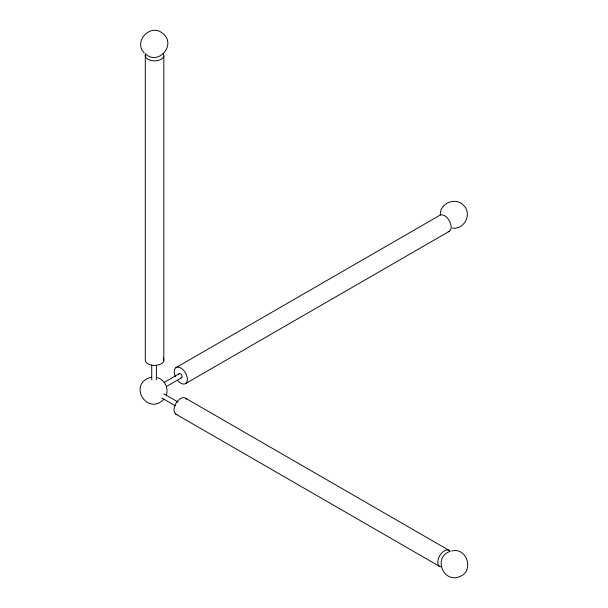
<?xml version="1.0" encoding="UTF-8"?>
<svg xmlns="http://www.w3.org/2000/svg" width="608" height="608" viewBox="0 0 608 608"><rect width="100%" height="100%" fill="white"/><g stroke="black" fill="none" stroke-linecap="round" stroke-linejoin="round"><path stroke-width="0.91" d="M440.298 214.989C439.645 202.988 456.167 196.498 463.851 205.641C472.363 214.138 464.102 230.06 452.322 228.114M166.265 395.116C168.842 387.904 164.388 378.989 156.697 377.522M163.864 399.258C146.802 416.754 127.095 382.842 151.529 377.226M175.902 367.665L439.675 215.376A9.325 5.381 60 0 1 449.593 221.221A9.325 5.381 60 0 1 448.195 231.747M164.099 382.455L179.284 373.692M166.516 386.437L181.708 377.674M185.721 383.496L449.502 231.207M449.441 551.608C432.995 558.06 443.513 583.346 459.564 576.635C474.628 571.414 466.99 546.82 451.721 551.008M185.486 398.194L449.266 550.483M163.833 393.847L178.22 402.154M161.796 398.02L175.385 405.863M175.727 414.071L439.508 566.367M146.11 54.606C159.676 65.322 176.753 43.662 162.42 33.151C150.412 23.081 132.939 41.656 144.278 52.98M163.818 56.118L163.818 360.704M156.393 365.058L156.393 379.825M151.734 365.058L151.734 379.825M145.297 54.857L145.297 359.442A9.325 5.381 0 0 0 155.899 365.4A9.325 5.381 0 0 0 163.126 357.945M175.286 376.557A9.325 5.381 60 0 1 179.307 367.3A9.325 5.381 60 0 1 187.355 380.266A9.325 5.381 60 0 1 177.832 380.654M163.126 53.36A9.325 5.381 0 0 1 154.683 60.868A9.325 5.381 0 0 1 145.89 53.496M177.042 414.595A9.325 5.381 -60 0 1 176.168 403.058A9.325 5.381 -60 0 1 186.466 399.258M440.823 566.892A9.325 5.381 -60 0 1 439.949 555.355A9.325 5.381 -60 0 1 450.247 551.547M178.889 374.33A2.333 1.345 60 0 1 181.617 374.931A2.333 1.345 60 0 1 180.986 377.781"/></g></svg>
